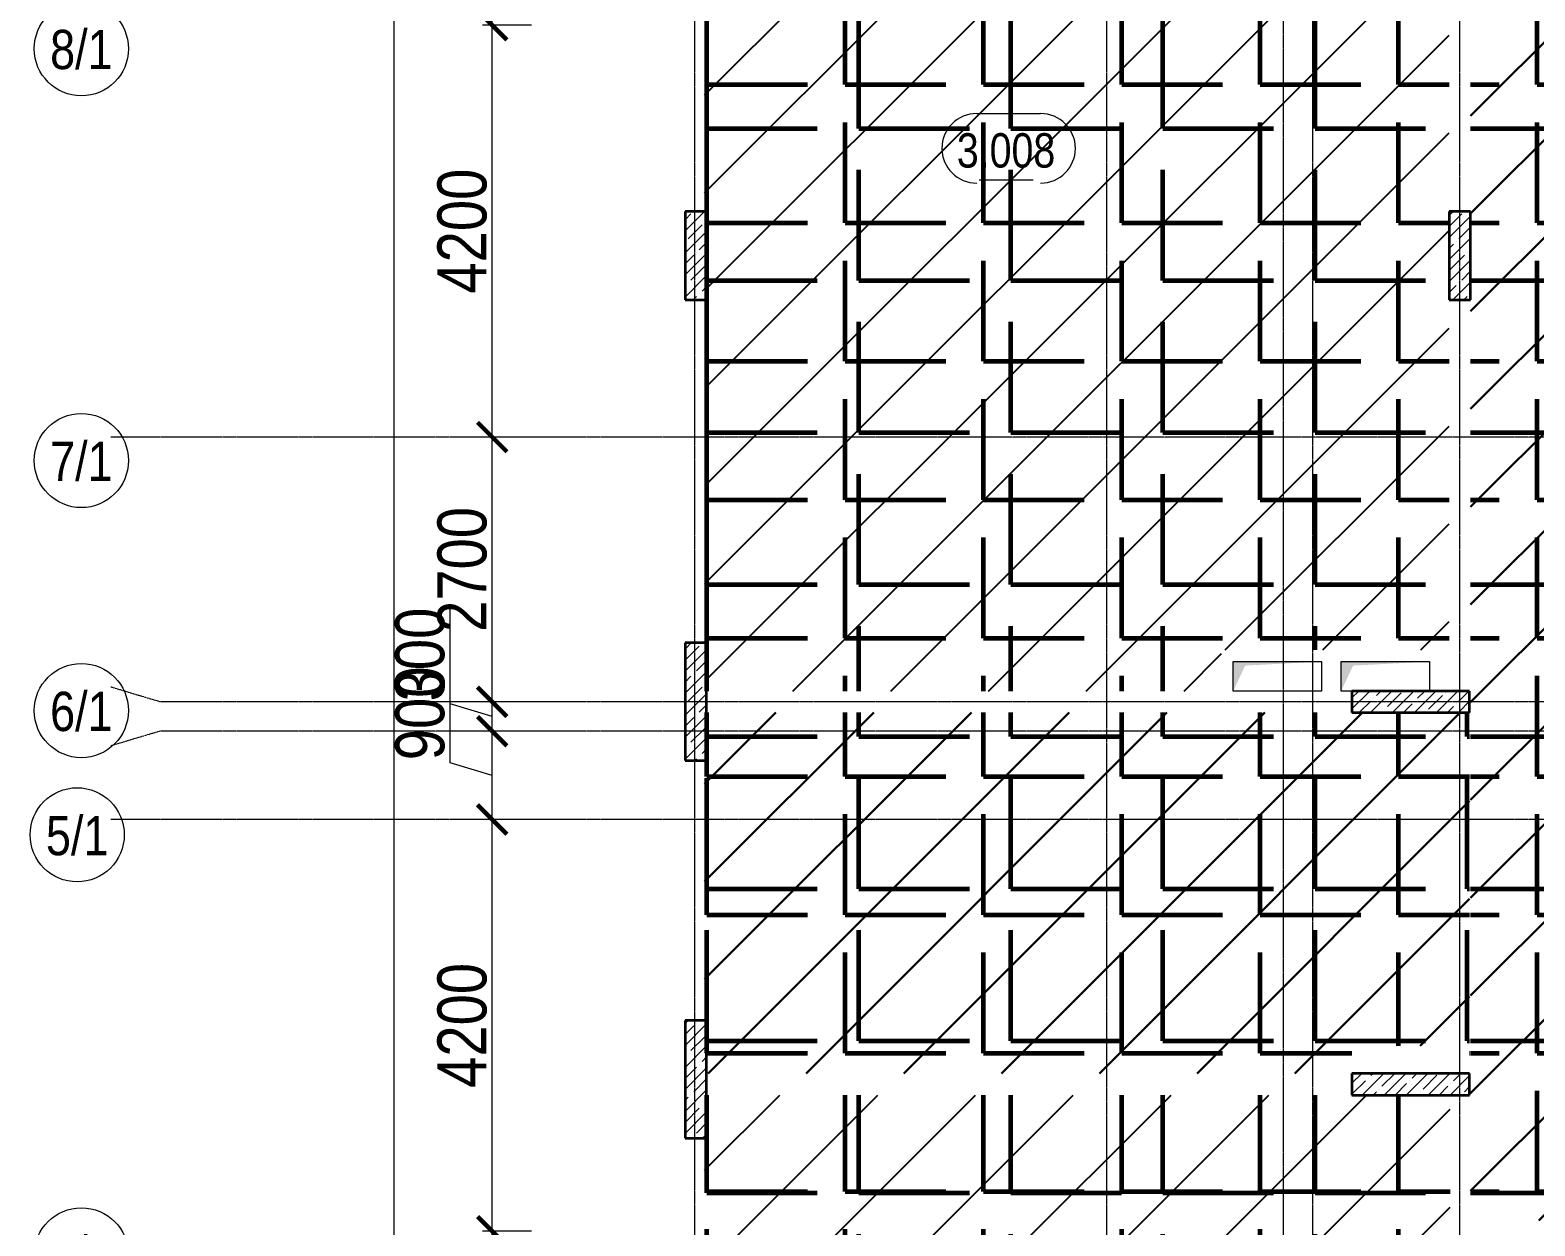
# Model space of a CAD drawing. Header units: millimetres. Extents: x -65509 to 912790, y 446 to 713294.
# Drawn here: x -6898 to 8445, y 328406 to 340601 of the extents above; entities that cross this region are included whole.
import ezdxf
from ezdxf.enums import TextEntityAlignment as Align

# ---------------------------------------------------------------- set-up
doc = ezdxf.new("R2010")
doc.units = ezdxf.units.MM
doc.linetypes.add('CENTER2', pattern=[28.575, 19.05, -3.175, 3.175, -3.175])
doc.linetypes.add('HIDDEN2', pattern=[4.7625, 3.175, -1.5875])
doc.layers.get('Defpoints').update_dxf_attribs({"color": 250})
doc.layers.add('1.1) Нал. пол 1 вып. классы в 1 блоке', color=5, linetype='Continuous')
for name, color, linetype, lineweight in [('8.1) Нал. пол 8 вып.', 190, 'Continuous', 30), ('8.2) Линолеум 8 вып', 90, 'Continuous', 60), ('9.1) Линолеум 9  9.2 Инв', 3, 'Continuous', 60), ('АР_Area', 250, 'Continuous', 5), ('АР_Колонны', 250, 'Continuous', 30), ('АР_Стены ЖБ', 250, 'Continuous', 35), ('АР_Штриховка', 250, 'Continuous', 0), ('ОВ_Шахты', 250, 'Continuous', 5), ('РД_Оси_100', 250, 'Continuous', 0), ('РД_Оси_размер', 250, 'Continuous', 0)]:
    doc.layers.add(name, color=color, linetype=linetype, lineweight=lineweight)
doc.styles.add('style1', font='ARIALN.TTF')
doc.styles.add('ккк', font='isocpeur.ttf', dxfattribs={"width": 0.85, "oblique": 15})
doc.dimstyles.new('Dim100_ареал', dxfattribs={"dimscale": 100, "dimtxt": 2.5, "dimasz": 1, "dimexe": 1, "dimexo": 1, "dimgap": 0.5, "dimtad": 1, "dimzin": 12, "dimdsep": 46, "dimtxsty": 'style1', "dimblk": 'ARCHTICK', "dimcen": 1, "dimdle": 1, "dimclrd": 256, "dimclre": 256, "dimaunit": 1, "dimadec": 0, "dimazin": 3, "dimtfac": 1, "dimtmove": 1, "dimatfit": 3, "dimldrblk": 'OPEN30', "dimfxl": 4, "dimfxlon": 1, "dimtolj": 1, "dimtzin": 0, "dimlwd": 9, "dimlwe": 9, "dimarcsym": 0})
pattern_1 = [(45, (-1573151.94, 142401.4), (-498.4042, 498.4042), [])]
pattern_2 = [(0, (0, 0), (0, 1550.67), [1127.76, -422.91]), (90, (0, 0), (-1550.67, 9e-14), [1127.76, -422.91])]
pattern_3 = [(0, (0, 0), (0, 1410.97), [1026.16, -384.81]), (90, (0, 0), (-1410.97, 9e-14), [1026.16, -384.81])]

# ---------------------------------------------------------------- blocks, each defined once
blk = doc.blocks.new('otv')
at = {"linetype": 'Continuous'}
blk.add_lwpolyline([(0, -1), (0, 0), (1, 0), (1, -1)], close=True, dxfattribs=at)
blk.add_solid([(0, -1), (0, 0), (0.135, -0.137), (1, 0)], dxfattribs=at)
blk = doc.blocks.new('A-iden')
at = {"linetype": 'Continuous', "lineweight": 5}
blk.add_circle((0, -4), 3, dxfattribs=at)
at = {"color": 0, "linetype": 'Continuous', "lineweight": 20, "style": 'ккк', "width": 0.85}
blk.add_attdef('ID', text='', height=8, dxfattribs=at).set_placement((0.314, -3.853), align=Align.MIDDLE_CENTER)
blk = doc.blocks.new('_ArchTick')
at = {"color": 0, "linetype": 'ByBlock', "const_width": 0.15}
blk.add_lwpolyline([(-0.5, -0.5), (0.5, 0.5)], dxfattribs=at)
blk = doc.blocks.new('*D62')
at = {"layer": 'Defpoints', "color": 0, "transparency": 16777216}
for p in [(1193587, 143713), (1194587, 143713), (1194322, 135913)]:
    blk.add_point(p, dxfattribs=at)
at = {"layer": 'РД_Оси_размер', "lineweight": 9, "transparency": 16777216}
for p, q in [((1193587, 135813), (1193587, 143813)), ((1193987, 143713), (1193487, 143713)), ((1193987, 135913), (1193487, 135913))]:
    blk.add_line(p, q, dxfattribs=at)
at = {"layer": 'РД_Оси_размер', "lineweight": 9, "transparency": 16777216, "xscale": 300, "yscale": 300, "zscale": 300}
for p, rotation in [((1193587, 143713), 90), ((1193587, 135913), 270)]:
    blk.add_blockref('_ArchTick', p, dxfattribs=dict(at, rotation=rotation))
at = {"layer": 'РД_Оси_размер', "color": 0, "transparency": 16777216, "insert": (1193282, 139813), "char_height": 500, "attachment_point": 5, "rotation": 90, "style": 'style1'}
blk.add_mtext('\\A1;7800', dxfattribs=at)
blk = doc.blocks.new('_Open30')
at = {"color": 0, "linetype": 'ByBlock', "lineweight": -2}
for p, q in [((-1, 0.268), (0, 0)), ((0, 0), (-1, -0.268)), ((0, 0), (-1, 0))]:
    blk.add_line(p, q, dxfattribs=at)
blk = doc.blocks.new('*D63')
at = {"layer": 'Defpoints', "color": 0, "transparency": 16777216}
for p in [(1193587, 147913), (1194587, 147913), (1194587, 143713)]:
    blk.add_point(p, dxfattribs=at)
at = {"layer": 'РД_Оси_размер', "lineweight": 9, "transparency": 16777216}
for p, q in [((1193987, 147913), (1193487, 147913)), ((1193587, 143613), (1193587, 148013)), ((1193987, 143713), (1193487, 143713))]:
    blk.add_line(p, q, dxfattribs=at)
at = {"layer": 'РД_Оси_размер', "lineweight": 9, "transparency": 16777216, "xscale": 300, "yscale": 300, "zscale": 300}
for p, rotation in [((1193587, 147913), 90), ((1193587, 143713), 270)]:
    blk.add_blockref('_ArchTick', p, dxfattribs=dict(at, rotation=rotation))
at = {"layer": 'РД_Оси_размер', "color": 0, "transparency": 16777216, "insert": (1193282, 145813), "char_height": 500, "attachment_point": 5, "rotation": 90, "style": 'style1'}
blk.add_mtext('\\A1;4200', dxfattribs=at)
blk = doc.blocks.new('*D64')
at = {"layer": 'Defpoints', "color": 0, "transparency": 16777216}
for p in [(1193587, 148813), (1194587, 148813), (1194587, 147913)]:
    blk.add_point(p, dxfattribs=at)
at = {"layer": 'РД_Оси_размер', "lineweight": 9, "transparency": 16777216}
for p, q in [((1193157, 148492), (1193157, 149497)), ((1193587, 147813), (1193587, 148913)), ((1193987, 148813), (1193487, 148813)), ((1193587, 148363), (1193157, 148492)), ((1193987, 147913), (1193487, 147913))]:
    blk.add_line(p, q, dxfattribs=at)
at = {"layer": 'РД_Оси_размер', "lineweight": 9, "transparency": 16777216, "xscale": 300, "yscale": 300, "zscale": 300}
for p, rotation in [((1193587, 148813), 90), ((1193587, 147913), 270)]:
    blk.add_blockref('_ArchTick', p, dxfattribs=dict(at, rotation=rotation))
at = {"layer": 'РД_Оси_размер', "color": 0, "transparency": 16777216, "insert": (1192852, 148995), "char_height": 500, "attachment_point": 5, "rotation": 90, "style": 'style1'}
blk.add_mtext('\\A1;900', dxfattribs=at)
blk = doc.blocks.new('*D65')
at = {"layer": 'Defpoints', "color": 0, "transparency": 16777216}
for p in [(1193587, 149113), (1194587, 149113), (1194587, 148813)]:
    blk.add_point(p, dxfattribs=at)
at = {"layer": 'РД_Оси_размер', "lineweight": 9, "transparency": 16777216}
for p, q in [((1193157, 149092), (1193157, 150097)), ((1193587, 148713), (1193587, 149213)), ((1193587, 148963), (1193157, 149092)), ((1193987, 149113), (1193487, 149113)), ((1193987, 148813), (1193487, 148813))]:
    blk.add_line(p, q, dxfattribs=at)
at = {"layer": 'РД_Оси_размер', "lineweight": 9, "transparency": 16777216, "xscale": 300, "yscale": 300, "zscale": 300}
for p, rotation in [((1193587, 149113), 90), ((1193587, 148813), 270)]:
    blk.add_blockref('_ArchTick', p, dxfattribs=dict(at, rotation=rotation))
at = {"layer": 'РД_Оси_размер', "color": 0, "transparency": 16777216, "insert": (1192852, 149595), "char_height": 500, "attachment_point": 5, "rotation": 90, "style": 'style1'}
blk.add_mtext('\\A1;300', dxfattribs=at)
blk = doc.blocks.new('*D66')
at = {"layer": 'Defpoints', "color": 0, "transparency": 16777216}
for p in [(1193587, 151813), (1194587, 151813), (1194587, 149113)]:
    blk.add_point(p, dxfattribs=at)
at = {"layer": 'РД_Оси_размер', "lineweight": 9, "transparency": 16777216}
for p, q in [((1193587, 149013), (1193587, 151913)), ((1193987, 151813), (1193487, 151813)), ((1193987, 149113), (1193487, 149113))]:
    blk.add_line(p, q, dxfattribs=at)
at = {"layer": 'РД_Оси_размер', "lineweight": 9, "transparency": 16777216, "xscale": 300, "yscale": 300, "zscale": 300}
for p, rotation in [((1193587, 151813), 90), ((1193587, 149113), 270)]:
    blk.add_blockref('_ArchTick', p, dxfattribs=dict(at, rotation=rotation))
at = {"layer": 'РД_Оси_размер', "color": 0, "transparency": 16777216, "insert": (1193282, 150463), "char_height": 500, "attachment_point": 5, "rotation": 90, "style": 'style1'}
blk.add_mtext('\\A1;2700', dxfattribs=at)
blk = doc.blocks.new('*D67')
at = {"layer": 'Defpoints', "color": 0, "transparency": 16777216}
for p in [(1193587, 156013), (1194587, 156013), (1194587, 151813)]:
    blk.add_point(p, dxfattribs=at)
at = {"layer": 'РД_Оси_размер', "lineweight": 9, "transparency": 16777216}
for p, q in [((1193587, 151713), (1193587, 156113)), ((1193987, 156013), (1193487, 156013)), ((1193987, 151813), (1193487, 151813))]:
    blk.add_line(p, q, dxfattribs=at)
at = {"layer": 'РД_Оси_размер', "lineweight": 9, "transparency": 16777216, "xscale": 300, "yscale": 300, "zscale": 300}
for p, rotation in [((1193587, 156013), 90), ((1193587, 151813), 270)]:
    blk.add_blockref('_ArchTick', p, dxfattribs=dict(at, rotation=rotation))
at = {"layer": 'РД_Оси_размер', "color": 0, "transparency": 16777216, "insert": (1193282, 153913), "char_height": 500, "attachment_point": 5, "rotation": 90, "style": 'style1'}
blk.add_mtext('\\A1;4200', dxfattribs=at)
blk = doc.blocks.new('*D68')
at = {"layer": 'Defpoints', "color": 0, "transparency": 16777216}
for p in [(1193587, 158413), (1194587, 158413), (1194587, 156013)]:
    blk.add_point(p, dxfattribs=at)
at = {"layer": 'РД_Оси_размер', "lineweight": 9, "transparency": 16777216}
for p, q in [((1193587, 155913), (1193587, 158513)), ((1193987, 158413), (1193487, 158413)), ((1193987, 156013), (1193487, 156013))]:
    blk.add_line(p, q, dxfattribs=at)
at = {"layer": 'РД_Оси_размер', "lineweight": 9, "transparency": 16777216, "xscale": 300, "yscale": 300, "zscale": 300}
for p, rotation in [((1193587, 158413), 90), ((1193587, 156013), 270)]:
    blk.add_blockref('_ArchTick', p, dxfattribs=dict(at, rotation=rotation))
at = {"layer": 'РД_Оси_размер', "color": 0, "transparency": 16777216, "insert": (1193282, 157213), "char_height": 500, "attachment_point": 5, "rotation": 90, "style": 'style1'}
blk.add_mtext('\\A1;2400', dxfattribs=at)
blk = doc.blocks.new('*D92')
at = {"layer": 'Defpoints', "color": 0, "transparency": 16777216}
for p in [(1192587, 186313), (1194587, 186313), (1194587, 135913)]:
    blk.add_point(p, dxfattribs=at)
at = {"layer": 'РД_Оси_размер', "lineweight": 9, "transparency": 16777216}
for p, q in [((1192987, 186313), (1192487, 186313)), ((1192587, 135813), (1192587, 186413)), ((1192987, 135913), (1192487, 135913))]:
    blk.add_line(p, q, dxfattribs=at)
at = {"layer": 'РД_Оси_размер', "lineweight": 9, "transparency": 16777216, "xscale": 300, "yscale": 300, "zscale": 300}
for p, rotation in [((1192587, 186313), 90), ((1192587, 135913), 270)]:
    blk.add_blockref('_ArchTick', p, dxfattribs=dict(at, rotation=rotation))
at = {"layer": 'РД_Оси_размер', "color": 0, "transparency": 16777216, "insert": (1192282, 161113), "char_height": 500, "attachment_point": 5, "rotation": 90, "style": 'style1'}
blk.add_mtext('\\A1;50400', dxfattribs=at)
blk = doc.blocks.new('MOK-МаркаПом_овал_ареал')
for p, q in [((-2.99, 3.76), (3.52, 3.76)), ((-2.75, -3), (2.75, -3))]:
    blk.add_line(p, q)
for centre, radius, start, end in [((-2.99, 0.21), 3.55, 90, 270), ((3.52, 0.21), 3.55, 270, 90), ((-7.41, 0), 7.16, 0, 0.001)]:
    blk.add_arc(centre, radius, start, end)
at = {"color": 0, "style": 'style1'}
blk.add_attdef('АР-ПОМЕЩЕНИЕ:НОМЕР', text='', height=3, dxfattribs=at).set_placement((0.26, 0), align=Align.MIDDLE)
blk = doc.blocks.new('оси_рен')
at = {"layer": 'РД_Оси_100', "color": 251, "linetype": 'CENTER2', "true_color": 0x636466}
for p, q in [((1195652.916, 135558.25), (1195652.916, 223268.25)), ((1199852.916, 135558.25), (1199852.916, 223268.25)), ((1225207.916, 151813.25), (1189697.958, 151813.25))]:
    blk.add_line(p, q, dxfattribs=at)
for points in [[(1201652.916, 223268.25), (1201652.916, 135558.25)], [(1201952.916, 135558.25), (1201952.916, 223268.25)], [(1203452.916, 135558.25), (1203452.916, 223268.25)], [(1225207.916, 149113.25), (1190197.958, 149113.25), (1189697.958, 149263.25)], [(1225207.916, 148813.25), (1190197.958, 148813.25), (1189697.958, 148663.25)], [(1225207.916, 147913.25), (1189697.958, 147913.25)]]:
    blk.add_lwpolyline(points, dxfattribs=at)
at = {"layer": 'РД_Оси_100', "color": 251, "true_color": 0x636466}
ref = blk.add_blockref('A-iden', (1189397.958, 156413.25), dxfattribs=dict(at, xscale=160, yscale=160))
ref.add_attrib('ID', '8/1', dxfattribs={"layer": '0', "linetype": 'Continuous', "height": 400, "style": 'style1'}).set_placement((1189397.958, 155773.25), align=Align.MIDDLE)
ref = blk.add_blockref('A-iden', (1189397.958, 152213.25), dxfattribs=dict(at, xscale=160, yscale=160))
ref.add_attrib('ID', '7/1', dxfattribs={"layer": '0', "linetype": 'Continuous', "height": 400, "style": 'style1'}).set_placement((1189397.958, 151573.25), align=Align.MIDDLE)
ref = blk.add_blockref('A-iden', (1189397.958, 149663.25), dxfattribs=dict(at, xscale=160, yscale=160))
ref.add_attrib('ID', '6/1', dxfattribs={"layer": '0', "linetype": 'Continuous', "height": 400, "style": 'style1'}).set_placement((1189397.958, 149023.25), align=Align.MIDDLE)
ref = blk.add_blockref('A-iden', (1189355.316, 148396.618), dxfattribs=dict(at, xscale=160, yscale=160))
ref.add_attrib('ID', '5/1', dxfattribs={"layer": '0', "linetype": 'Continuous', "height": 400, "style": 'style1'}).set_placement((1189355.316, 147756.618), align=Align.MIDDLE)
ref = blk.add_blockref('A-iden', (1189397.958, 144113.25), dxfattribs=dict(at, xscale=160, yscale=160))
ref.add_attrib('ID', '3/1', dxfattribs={"layer": '0', "linetype": 'Continuous', "height": 400, "style": 'style1'}).set_placement((1189397.958, 143473.25), align=Align.MIDDLE)
at = {"layer": 'РД_Оси_размер', "color": 251, "true_color": 0x636466}
for base, p1, p2, picture, middle in [((1192587.313, 186313.25), (1194587.313, 135913.25), (1194587.313, 186313.25), '*D92', (1192282.026, 161113.25)), ((1193587.313, 158413.25), (1194587.313, 156013.25), (1194587.313, 158413.25), '*D68', (1193282.026, 157213.25)), ((1193587.313, 156013.25), (1194587.313, 151813.25), (1194587.313, 156013.25), '*D67', (1193282.026, 153913.25)), ((1193587.313, 151813.25), (1194587.313, 149113.25), (1194587.313, 151813.25), '*D66', (1193282.026, 150463.25)), ((1193587.313, 149113.25), (1194587.313, 148813.25), (1194587.313, 149113.25), '*D65', (1192851.74, 149142.336)), ((1193587.313, 148813.25), (1194587.313, 147913.25), (1194587.313, 148813.25), '*D64', (1192851.74, 148542.336)), ((1193587.313, 147913.25), (1194587.313, 143713.25), (1194587.313, 147913.25), '*D63', (1193282.026, 145813.25)), ((1193587.313, 143713.25), (1194322.006, 135913.25), (1194587.313, 143713.25), '*D62', (1193282.026, 139813.25))]:
    dim = blk.add_linear_dim(base=base, p1=p1, p2=p2, angle=90, dimstyle='Dim100_ареал', override={"dimtxt": 5, "dimasz": 3}, dxfattribs=at)
    dim.commit()
    dim.dimension.update_dxf_attribs({"geometry": picture, "text_midpoint": middle})

msp = doc.modelspace()

# ---------------------------------------------------------------- hatches: boundary and pattern name
at = {"layer": '1.1) Нал. пол 1 вып. классы в 1 блоке'}
h = msp.add_hatch(dxfattribs=at)
h.set_pattern_fill('ANSI31', color=256, scale=222)
h.set_pattern_definition(pattern_1)
h.paths.add_polyline_path([(7570, 342150.607), (7570, 342150.607), (7570, 342450.607), (7570, 342950.607), (299.892, 342950.607), (299.892, 342350.608), (-20, 342350.608), (-20, 342050.607), (-20, 340850.607), (-20, 339950.607), (-20, 338750.607), (0, 338750.607), (0, 337850.607), (-20, 334550.607), (-20, 334350.607), (0, 334350.607), (0, 333860.607), (150, 333860.607), (5250, 333860.607), (5250, 334280.607), (7570, 334280.607), (7570, 337850.607), (7570, 338750.607), (7570, 339250.607)])
h = msp.add_hatch(dxfattribs=at)
h.set_pattern_fill('ANSI31', color=256, scale=222)
h.set_pattern_definition(pattern_1)
h.paths.add_polyline_path([(7580, 329740.607), (6580, 329740.607), (0, 329740.607), (0, 329300.607), (-20, 329150.607), (-20, 327950.607), (-20, 327050.607), (-20, 325850.607), (0, 325850.607), (0, 324950.607), (-20, 321650.607), (0, 321650.607), (0, 320670.607), (6580, 320670.607), (7580, 320670.607), (7580, 320820.607), (7580, 324130.607), (7150, 324130.607), (7150, 326670.607), (7580, 326670.607), (7580, 328240.607), (7580, 328490.607)])
at = {"layer": '8.1) Нал. пол 8 вып.'}
h = msp.add_hatch(dxfattribs=at)
h.set_pattern_fill('ANSI31', color=256, scale=222)
h.paths.add_polyline_path([(11149.997, 345740.607), (8509.998, 345740.607), (8509.998, 343930.608), (7790, 343930.362), (7790, 328460.607), (12070, 328460.607), (12070, 332650.607), (11380, 332650.607), (11380, 332650.607), (11180, 332650.607), (11180, 334850.607), (11180, 335050.607), (11180, 336350.607), (11180, 340750.607), (11180, 340970.607), (12070, 340970.607), (12070, 343930.607), (11270, 343930.608), (11149.997, 343930.608)])
h = msp.add_hatch(dxfattribs=at)
h.set_pattern_fill('ANSI31', color=256, scale=222)
h.paths.add_polyline_path([(6580, 330240.607), (7780.562, 330240.607), (7780.562, 329960.607), (6580, 329960.607)])
h.paths.add_polyline_path([(7780, 329960.607), (-20, 329960.607), (-20, 333640.607), (7780, 333640.607)])
at = {"layer": '8.2) Линолеум 8 вып'}
h = msp.add_hatch(dxfattribs=at)
h.set_pattern_fill('ANGLE', color=256, scale=222)
h.set_pattern_definition(pattern_2)
h.paths.add_polyline_path([(11149.997, 345740.607), (8509.998, 345740.607), (8509.998, 343930.608), (7790, 343930.362), (7790, 328460.607), (12070, 328460.607), (12070, 332650.607), (11380, 332650.607), (11380, 332650.607), (11180, 332650.607), (11180, 334850.607), (11180, 335050.607), (11180, 336350.607), (11180, 340750.607), (11180, 340970.607), (12070, 340970.607), (12070, 343930.607), (11270, 343930.608), (11149.997, 343930.608)])
h = msp.add_hatch(dxfattribs=at)
h.set_pattern_fill('ANGLE', color=256, scale=222)
h.set_pattern_definition(pattern_2)
h.paths.add_polyline_path([(7570, 342150.607), (7570, 342150.607), (7570, 342450.607), (7570, 342950.607), (299.892, 342950.607), (299.892, 342350.608), (-20, 342350.608), (-20, 342050.607), (-20, 340850.607), (-20, 339950.607), (-20, 338750.607), (0, 338750.607), (0, 337850.607), (-20, 334550.607), (-20, 334350.607), (0, 334350.607), (0, 333860.607), (150, 333860.607), (5250, 333860.607), (5250, 334280.607), (7570, 334280.607), (7570, 337850.607), (7570, 338750.607), (7570, 339250.607)])
h = msp.add_hatch(dxfattribs=at)
h.set_pattern_fill('ANGLE', color=256, scale=222)
h.set_pattern_definition(pattern_2)
h.paths.add_polyline_path([(6580, 330240.607), (7780.562, 330240.607), (7780.562, 329960.607), (6580, 329960.607)])
h.paths.add_polyline_path([(7780, 329960.607), (-20, 329960.607), (-20, 333640.607), (7780, 333640.607)])
h = msp.add_hatch(dxfattribs=at)
h.set_pattern_fill('ANGLE', color=256, scale=222)
h.set_pattern_definition(pattern_2)
h.paths.add_polyline_path([(7580, 329740.607), (6580, 329740.607), (0, 329740.607), (0, 329300.607), (-20, 329150.607), (-20, 327950.607), (-20, 327050.607), (-20, 325850.607), (0, 325850.607), (0, 324950.607), (-20, 321650.607), (0, 321650.607), (0, 320670.607), (6580, 320670.607), (7580, 320670.607), (7580, 320820.607), (7580, 324130.607), (7150, 324130.607), (7150, 326670.607), (7580, 326670.607), (7580, 328240.607), (7580, 328490.607)])
at = {"layer": '9.1) Линолеум 9  9.2 Инв'}
h = msp.add_hatch(dxfattribs=at)
h.set_pattern_fill('ANGLE', color=256, scale=202)
h.set_pattern_definition(pattern_3)
h.paths.add_polyline_path([(11149.997, 345740.607), (8509.998, 345740.607), (8509.998, 343930.608), (7790, 343930.362), (7790, 328460.607), (12070, 328460.607), (12070, 332650.607), (11380, 332650.607), (11380, 332650.607), (11180, 332650.607), (11180, 334850.607), (11180, 335050.607), (11180, 336350.607), (11180, 340750.607), (11180, 340970.607), (12070, 340970.607), (12070, 343930.607), (11270, 343930.608), (11149.997, 343930.608)])
h = msp.add_hatch(dxfattribs=at)
h.set_pattern_fill('ANGLE', color=256, scale=202)
h.set_pattern_definition(pattern_3)
h.paths.add_polyline_path([(7570, 342150.607), (7570, 342150.607), (7570, 342450.607), (7570, 342950.607), (299.892, 342950.607), (299.892, 342350.608), (-20, 342350.608), (-20, 342050.607), (-20, 340850.607), (-20, 339950.607), (-20, 338750.607), (0, 338750.607), (0, 337850.607), (-20, 334550.607), (-20, 334350.607), (0, 334350.607), (0, 333860.607), (150, 333860.607), (5250, 333860.607), (5250, 334280.607), (7570, 334280.607), (7570, 337850.607), (7570, 338750.607), (7570, 339250.607)])
h = msp.add_hatch(dxfattribs=at)
h.set_pattern_fill('ANGLE', color=256, scale=202)
h.set_pattern_definition(pattern_3)
h.paths.add_polyline_path([(6580, 330240.607), (7780.562, 330240.607), (7780.562, 329960.607), (6580, 329960.607)])
h.paths.add_polyline_path([(7780, 329960.607), (-20, 329960.607), (-20, 333640.607), (7780, 333640.607)])
h = msp.add_hatch(dxfattribs=at)
h.set_pattern_fill('ANGLE', color=256, scale=202)
h.set_pattern_definition(pattern_3)
h.paths.add_polyline_path([(7580, 329740.607), (6580, 329740.607), (0, 329740.607), (0, 329300.607), (-20, 329150.607), (-20, 327950.607), (-20, 327050.607), (-20, 325850.607), (0, 325850.607), (0, 324950.607), (-20, 321650.607), (0, 321650.607), (0, 320670.607), (6580, 320670.607), (7580, 320670.607), (7580, 320820.607), (7580, 324130.607), (7150, 324130.607), (7150, 326670.607), (7580, 326670.607), (7580, 328240.607), (7580, 328490.607)])

# ---------------------------------------------------------------- linework, layer by layer
at = {"layer": 'АР_Колонны', "linetype": 'HIDDEN2'}
for p, q in [((-220, 338750.607), (0, 338750.607)), ((-220, 337850.607), (-220, 338750.607)), ((0, 338750.607), (0, 337850.607)), ((7570, 338750.607), (7790, 338750.607)), ((7570, 337850.607), (7570, 338750.607)), ((7790, 338750.607), (7790, 337850.607)), ((0, 337850.607), (-220, 337850.607)), ((7790, 337850.607), (7570, 337850.607)), ((-220, 334350.607), (0, 334350.607)), ((-220, 333150.607), (-220, 334350.607)), ((0, 334350.607), (0, 333150.607)), ((6580, 333860.607), (7780, 333860.607)), ((6580, 333640.607), (6580, 333860.607)), ((7780, 333860.607), (7780, 333640.607)), ((7780, 333640.607), (6580, 333640.607)), ((0, 333150.607), (-220, 333150.607)), ((-220, 330500.607), (0, 330500.607)), ((-220, 329300.607), (-220, 330500.607)), ((0, 330500.607), (0, 329300.607)), ((6580, 329960.607), (7780, 329960.607)), ((6580, 329740.607), (6580, 329960.607)), ((7780, 329960.607), (7780, 329740.607)), ((7780, 329740.607), (6580, 329740.607)), ((0, 329300.607), (-220, 329300.607))]:
    msp.add_line(p, q, dxfattribs=at)
at = {"layer": 'АР_Колонны', "linetype": 'Continuous'}
for p, q in [((0, 338750.607), (-220, 338750.607)), ((-220, 338750.607), (-220, 337850.607)), ((0, 338750.607), (-220, 338750.607)), ((-220, 338750.607), (-220, 337850.607)), ((0, 337850.607), (0, 338750.607)), ((0, 337850.607), (0, 338750.607)), ((7790, 338750.607), (7570, 338750.607)), ((7570, 338750.607), (7570, 337850.607)), ((7790, 338750.607), (7570, 338750.607)), ((7570, 338750.607), (7570, 337850.607)), ((7790, 337850.607), (7790, 338750.607)), ((7790, 337850.607), (7790, 338750.607)), ((-220, 337850.607), (0, 337850.607)), ((-220, 337850.607), (0, 337850.607)), ((7570, 337850.607), (7790, 337850.607)), ((7570, 337850.607), (7790, 337850.607)), ((0, 334350.607), (-220, 334350.607)), ((-220, 334350.607), (-220, 333150.607)), ((0, 334350.607), (-220, 334350.607)), ((-220, 334350.607), (-220, 333150.607)), ((0, 333150.607), (0, 334350.607)), ((0, 333150.607), (0, 334350.607)), ((6580, 333860.607), (6580, 333640.607)), ((7780, 333860.607), (6580, 333860.607)), ((7780, 333860.607), (6580, 333860.607)), ((6580, 333860.607), (6580, 333640.607)), ((7780, 333640.607), (7780, 333860.607)), ((7780, 333640.607), (7780, 333860.607)), ((6580, 333640.607), (7780, 333640.607)), ((6580, 333640.607), (7780, 333640.607)), ((-220, 333150.607), (0, 333150.607)), ((-220, 333150.607), (0, 333150.607)), ((0, 330500.607), (-220, 330500.607)), ((-220, 330500.607), (-220, 329300.607)), ((0, 330500.607), (-220, 330500.607)), ((-220, 330500.607), (-220, 329300.607)), ((0, 329300.607), (0, 330500.607)), ((0, 329300.607), (0, 330500.607)), ((6580, 329960.607), (6580, 329740.607)), ((7780, 329960.607), (6580, 329960.607)), ((7780, 329960.607), (6580, 329960.607)), ((6580, 329960.607), (6580, 329740.607)), ((7780, 329740.607), (7780, 329960.607)), ((7780, 329740.607), (7780, 329960.607)), ((6580, 329740.607), (7780, 329740.607)), ((6580, 329740.607), (7780, 329740.607)), ((-220, 329300.607), (0, 329300.607)), ((-220, 329300.607), (0, 329300.607))]:
    msp.add_line(p, q, dxfattribs=at)
at = {"layer": 'АР_Стены ЖБ', "linetype": 'Continuous'}
for p, q in [((0, 338750.607), (-220, 338750.607)), ((-220, 338750.607), (-220, 337850.607)), ((0, 337850.607), (0, 338750.607)), ((7790, 338750.607), (7570, 338750.607)), ((7570, 338750.607), (7570, 337850.607)), ((7790, 337850.607), (7790, 338750.607)), ((-220, 337850.607), (0, 337850.607)), ((7570, 337850.607), (7790, 337850.607)), ((0, 334350.607), (-220, 334350.607)), ((-220, 334350.607), (-220, 333150.607)), ((0, 333150.607), (0, 334350.607)), ((7780, 333860.607), (6580, 333860.607)), ((6580, 333860.607), (6580, 333640.607)), ((7780, 333640.607), (7780, 333860.607)), ((6580, 333640.607), (7780, 333640.607)), ((-220, 333150.607), (0, 333150.607)), ((0, 330500.607), (-220, 330500.607)), ((-220, 330500.607), (-220, 329300.607)), ((0, 329300.607), (0, 330500.607)), ((7780, 329960.607), (6580, 329960.607)), ((6580, 329960.607), (6580, 329740.607)), ((7780, 329740.607), (7780, 329960.607)), ((6580, 329740.607), (7780, 329740.607)), ((-220, 329300.607), (0, 329300.607))]:
    msp.add_line(p, q, dxfattribs=at)
at = {"layer": 'АР_Штриховка', "linetype": 'Continuous'}
for p, q in [((-220, 338552.16), (-21.552, 338750.607)), ((-220, 338664.413), (-159.12, 338725.292)), ((-18.804, 338641.103), (-18.804, 338641.103)), ((7570, 338708.942), (7611.665, 338750.607)), ((7570, 338596.689), (7698.604, 338725.292)), ((7570, 338484.435), (7790, 338704.435)), ((-220, 338327.653), (0, 338547.653)), ((-187.184, 338472.723), (-46.867, 338613.039)), ((7570, 338259.929), (7790, 338479.929)), ((7670.541, 338472.723), (7790, 338592.182)), ((-220, 338103.147), (0, 338323.147)), ((-215.247, 338444.659), (-215.247, 338444.659)), ((-102.994, 338332.406), (-102.994, 338332.406)), ((-74.93, 338360.47), (0, 338435.4)), ((7570, 338372.182), (7614.414, 338416.596)), ((7642.477, 338444.659), (7642.477, 338444.659)), ((7754.73, 338332.406), (7754.73, 338332.406)), ((7782.794, 338360.47), (7790, 338367.676)), ((-220, 338215.4), (-131.057, 338304.343)), ((-159.12, 338051.773), (-18.804, 338192.09)), ((7570, 338035.423), (7790, 338255.423)), ((7586.351, 338164.026), (7726.667, 338304.343)), ((-220, 337878.64), (0, 338098.64)), ((-187.184, 338023.71), (-187.184, 338023.71)), ((7609.691, 337850.607), (7790, 338030.916)), ((7670.541, 338023.71), (7670.541, 338023.71)), ((7698.604, 338051.773), (7790, 338143.169)), ((-220, 337990.893), (-215.247, 337995.647)), ((-135.78, 337850.607), (-102.994, 337883.393)), ((-74.93, 337911.457), (-74.93, 337911.457)), ((-46.867, 337939.52), (0, 337986.387)), ((-23.527, 337850.607), (0, 337874.134)), ((7570, 337923.169), (7642.477, 337995.647)), ((7721.944, 337850.607), (7754.73, 337883.393)), ((7782.794, 337911.457), (7782.794, 337911.457)), ((-220, 334286.538), (-155.931, 334350.607)), ((-46.867, 334347.418), (-46.867, 334347.418)), ((-220, 334062.031), (0, 334282.031)), ((-215.247, 334179.038), (-74.93, 334319.354)), ((-102.994, 334066.785), (0, 334169.778)), ((-220, 333837.525), (0, 334057.525)), ((-131.057, 334038.721), (-131.057, 334038.721)), ((-220, 333949.778), (-159.12, 334010.658)), ((-187.184, 333758.088), (-46.867, 333898.405)), ((-18.804, 333926.468), (-18.804, 333926.468)), ((6580, 333677.827), (6762.781, 333860.607)), ((6580, 333790.08), (6650.527, 333860.607)), ((6767.287, 333640.607), (6987.287, 333860.607)), ((6828.642, 333814.215), (6875.034, 333860.607)), ((6991.793, 333640.607), (7211.793, 333860.607)), ((7216.3, 333640.607), (7436.3, 333860.607)), ((7249.591, 333786.152), (7324.047, 333860.607)), ((7440.806, 333640.607), (7660.806, 333860.607)), ((7670.541, 333758.088), (7773.059, 333860.607)), ((-220, 333613.019), (0, 333833.019)), ((-215.247, 333730.025), (-215.247, 333730.025)), ((-74.93, 333645.835), (0, 333720.765)), ((6655.034, 333640.607), (6772.515, 333758.088)), ((6800.578, 333786.152), (6800.578, 333786.152)), ((6940.895, 333701.962), (7081.211, 333842.278)), ((7104.047, 333640.607), (7193.464, 333730.025)), ((7221.528, 333758.088), (7221.528, 333758.088)), ((7361.844, 333673.898), (7502.161, 333814.215)), ((7530.224, 333842.278), (7530.224, 333842.278)), ((7642.477, 333730.025), (7642.477, 333730.025)), ((7665.313, 333640.607), (7780, 333755.295)), ((-220, 333388.512), (0, 333608.512)), ((-220, 333500.765), (-131.057, 333589.708)), ((-102.994, 333617.772), (-102.994, 333617.772)), ((6879.54, 333640.607), (6884.768, 333645.835)), ((6912.831, 333673.898), (6912.831, 333673.898)), ((7333.781, 333645.835), (7333.781, 333645.835)), ((7553.059, 333640.607), (7614.414, 333701.962)), ((-159.12, 333337.139), (-18.804, 333477.455)), ((-220, 333164.006), (0, 333384.006)), ((-220, 333276.259), (-215.247, 333281.012)), ((-187.184, 333309.075), (-187.184, 333309.075)), ((-46.867, 333224.886), (0, 333271.753)), ((-121.145, 333150.607), (-102.994, 333168.759)), ((-74.93, 333196.822), (-74.93, 333196.822)), ((-8.892, 333150.607), (0, 333159.499)), ((-220, 330469.929), (-189.322, 330500.607)), ((-220, 330245.423), (0, 330465.423)), ((-220, 330357.676), (-131.057, 330446.619)), ((-159.12, 330194.049), (-18.804, 330334.366)), ((-102.994, 330474.682), (-102.994, 330474.682)), ((-220, 330020.916), (0, 330240.916)), ((-220, 330133.169), (-215.247, 330137.922)), ((-220, 329908.663), (-102.994, 330025.669)), ((-187.184, 330165.986), (-187.184, 330165.986)), ((-74.93, 330053.733), (-74.93, 330053.733)), ((-46.867, 330081.796), (0, 330128.663)), ((-220, 329796.41), (0, 330016.41)), ((-131.057, 329773.1), (0, 329904.157)), ((6580, 329861.218), (6679.389, 329960.607)), ((6580, 329748.964), (6716.388, 329885.353)), ((6683.896, 329740.607), (6903.896, 329960.607)), ((6744.452, 329913.416), (6744.452, 329913.416)), ((6772.515, 329941.479), (6791.643, 329960.607)), ((6884.768, 329829.226), (7016.149, 329960.607)), ((6908.402, 329740.607), (7128.402, 329960.607)), ((7132.909, 329740.607), (7352.909, 329960.607)), ((7165.401, 329885.353), (7165.401, 329885.353)), ((7193.464, 329913.416), (7240.656, 329960.607)), ((7305.718, 329801.163), (7446.034, 329941.479)), ((7357.415, 329740.607), (7577.415, 329960.607)), ((7581.921, 329740.607), (7780, 329938.686)), ((7614.414, 329885.353), (7689.668, 329960.607)), ((-220, 329571.903), (0, 329791.903)), ((-159.12, 329745.036), (-159.12, 329745.036)), ((6796.149, 329740.607), (6828.642, 329773.1)), ((6856.705, 329801.163), (6856.705, 329801.163)), ((7020.656, 329740.607), (7137.338, 329857.289)), ((7245.162, 329740.607), (7249.591, 329745.036)), ((7277.654, 329773.1), (7277.654, 329773.1)), ((7469.668, 329740.607), (7558.287, 329829.226)), ((7586.351, 329857.289), (7586.351, 329857.289)), ((7698.604, 329745.036), (7698.604, 329745.036)), ((7726.667, 329773.1), (7780, 329826.432)), ((-220, 329684.157), (-187.184, 329716.973)), ((-220, 329347.397), (0, 329567.397)), ((-215.247, 329464.403), (-74.93, 329604.72)), ((-46.867, 329632.783), (-46.867, 329632.783)), ((-18.804, 329660.846), (0, 329679.65)), ((-102.994, 329352.15), (0, 329455.144)), ((-131.057, 329324.087), (-131.057, 329324.087)), ((-42.283, 329300.607), (0, 329342.891))]:
    msp.add_line(p, q, dxfattribs=at)

# ---------------------------------------------------------------- block references
msp.add_blockref('оси_рен', (-1195772.915, 184637.358))
at = {"layer": 'АР_Area', "color": 250, "linetype": 'Continuous', "lineweight": 25}
ref = msp.add_blockref('MOK-МаркаПом_овал_ареал', (3053.073, 339373.672), dxfattribs=dict(at, xscale=100, yscale=100, zscale=100))
ref.add_attrib('АР-ПОМЕЩЕНИЕ:НОМЕР', '3.008', dxfattribs={"layer": '0', "color": 0, "height": 350, "style": 'style1'}).set_placement((3053.073, 339373.672), align=Align.MIDDLE)
at = {"layer": 'ОВ_Шахты', "color": 1, "xscale": 900, "yscale": 300, "zscale": 1400}
for p in [(5370, 334160.607), (6470, 334160.607)]:
    msp.add_blockref('otv', p, dxfattribs=at)

doc.saveas('drawing.dxf')
